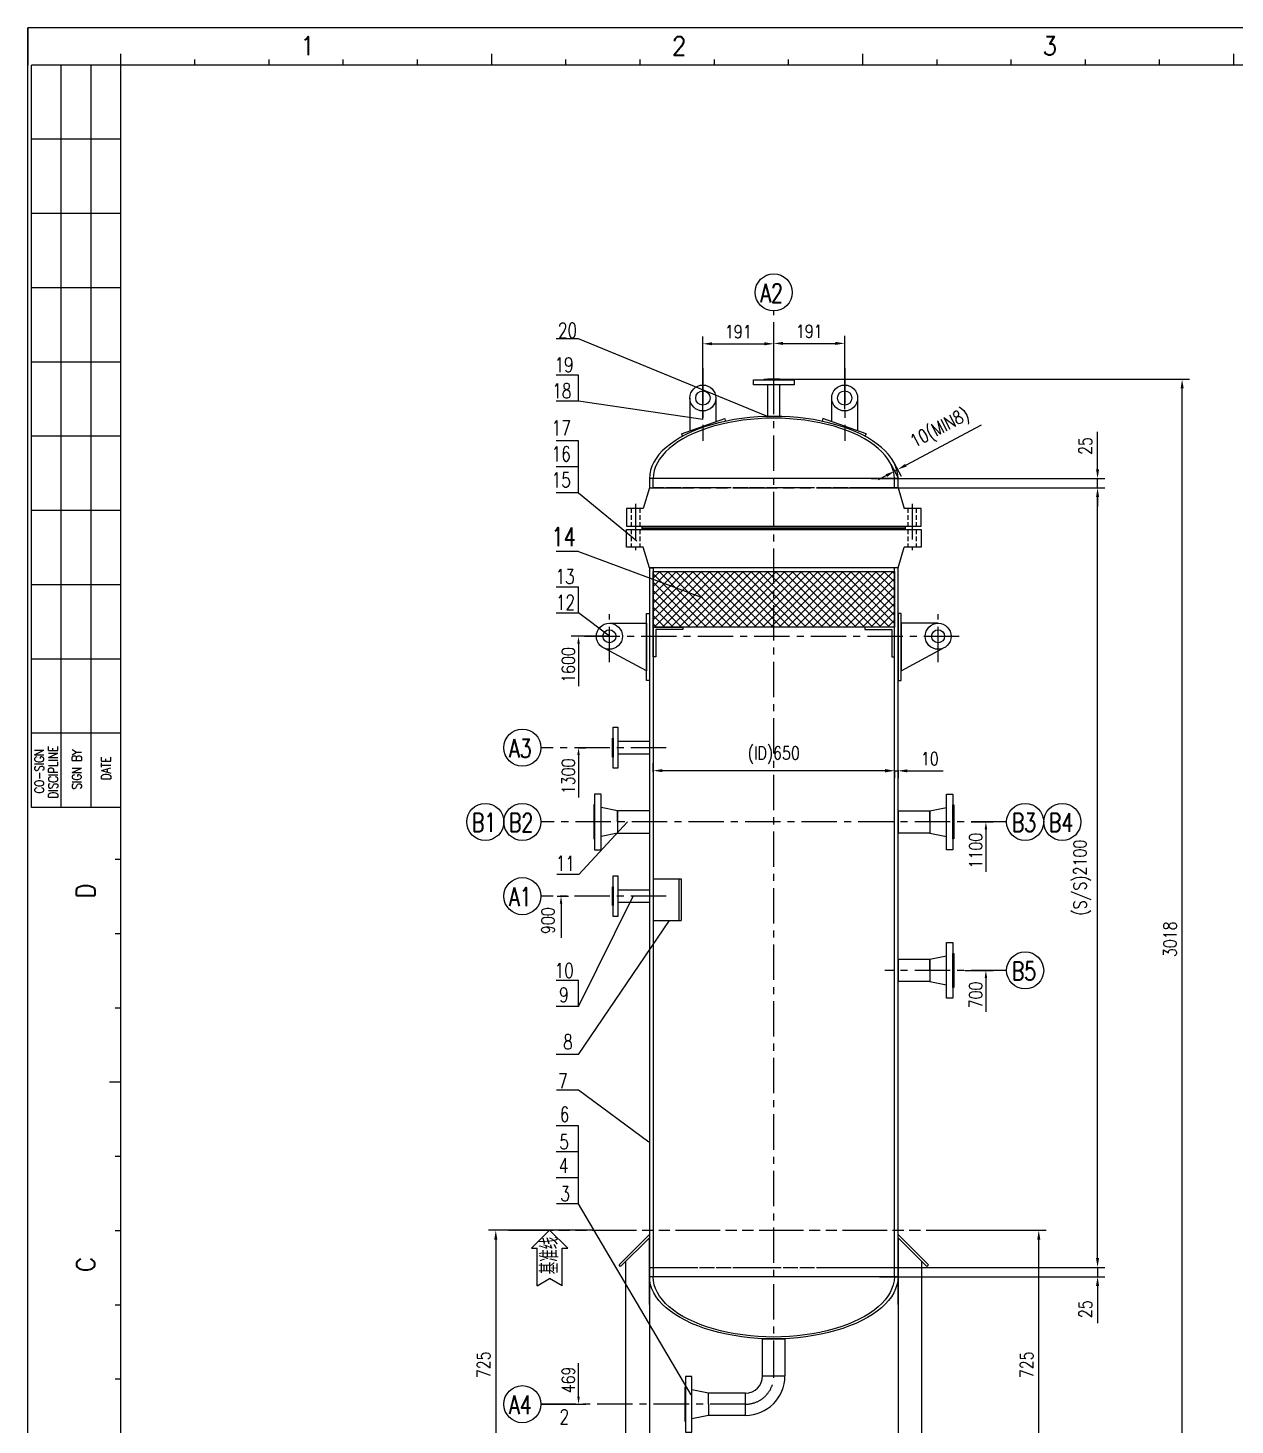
# Model space of a CAD drawing. Header units: millimetres. Extents: x 74243 to 82653, y -16849 to -10909.
# Drawn here: x 74243 to 77496, y -14672 to -10909 of the extents above; entities that cross this region are included whole.
import ezdxf
from ezdxf.enums import TextEntityAlignment as Align

# ---------------------------------------------------------------- set-up
doc = ezdxf.new("R2010")
doc.units = ezdxf.units.MM
for name, pattern in [('ACAD_ISO09W100', [45, 24, -3, 6, -3, 6, -3]), ('CENTER', [50.8, 31.75, -6.35, 6.35, -6.35]), ('HIDDEN', [0.375, 0.25, -0.125])]:
    doc.linetypes.add(name, pattern=pattern)
for name, color, linetype in [('2细线层', 4, 'Continuous'), ('6文字层', 3, 'Continuous'), ('7标注层', 4, 'Continuous'), ('图框层', 7, 'Continuous')]:
    doc.layers.add(name, color=color, linetype=linetype)
doc.styles.add('111', font='isocp.shx', dxfattribs={"width": 0.6647, "bigfont": 'hzfs.shx'})
doc.styles.add('PC_TEXTSTYLE', font='romans.shx', dxfattribs={"width": 0.75, "bigfont": 'hztxt.shx'})
doc.styles.add('ROMANC', font='romans.shx', dxfattribs={"width": 0.75, "bigfont": 'hztxt.shx'})
doc.styles.add('TH_GBDIM', font='romans.shx', dxfattribs={"width": 0.8, "bigfont": 'gbcbig.shx'})
doc.dimstyles.new('TH_GBDIM', dxfattribs={"dimscale": 10, "dimtxt": 3.5, "dimasz": 2.5, "dimexe": 2, "dimexo": 0, "dimgap": 1.5, "dimtad": 1, "dimdec": 0, "dimzin": 0, "dimdsep": 46, "dimtxsty": 'TH_GBDIM', "dimcen": 2.5, "dimclrd": 130, "dimclre": 130, "dimclrt": 3, "dimadec": 0, "dimazin": 0, "dimtfac": 0.714286, "dimtdec": 0, "dimtmove": 0, "dimatfit": 3, "dimfxl": 1, "dimtzin": 0, "dimlwd": -1, "dimlwe": -1, "dimarcsym": 0})
doc.dimstyles.new('TH_GBDIM1', dxfattribs={"dimscale": 10, "dimtxt": 3.5, "dimasz": 2, "dimexe": 2, "dimexo": 0, "dimgap": 1, "dimtad": 1, "dimjust": 2, "dimdec": 0, "dimzin": 0, "dimdsep": 46, "dimtxsty": 'TH_GBDIM', "dimcen": 2.5, "dimse1": 1, "dimsd1": 1, "dimclrd": 130, "dimclre": 130, "dimclrt": 3, "dimadec": 0, "dimazin": 0, "dimtfac": 0.714286, "dimtdec": 0, "dimtmove": 0, "dimatfit": 3, "dimfxl": 1, "dimtzin": 0, "dimlwd": -1, "dimlwe": -1, "dimarcsym": 0})

# ---------------------------------------------------------------- blocks, each defined once
blk = doc.blocks.new('PC_PAPER_BLOCK')
at = {"layer": '2细线层'}
for p, q in [((-25, -10), (-25, 584)), ((816, 584), (-25, 584)), ((-25, 584), (-25, 574)), ((0, 574), (0, 577)), ((100, 574), (100, 577)), ((200, 574), (200, 577)), ((300, 574), (300, 577)), ((-24, 374), (-24, 574)), ((0, 574), (-24, 574)), ((-16, 374), (-16, 574)), ((-8, 374), (-8, 574)), ((20, 574), (20, 575.5)), ((40, 574), (40, 575.5)), ((60, 574), (60, 575.5)), ((80, 574), (80, 575.5)), ((120, 574), (120, 575.5)), ((140, 574), (140, 575.5)), ((160, 574), (160, 575.5)), ((180, 574), (180, 575.5)), ((220, 574), (220, 575.5)), ((240, 574), (240, 575.5)), ((260, 574), (260, 575.5)), ((280, 574), (280, 575.5)), ((0, 554), (-24, 554)), ((0, 534), (-24, 534)), ((0, 514), (-24, 514)), ((0, 494), (-24, 494)), ((0, 474), (-24, 474)), ((0, 454), (-24, 454)), ((0, 434), (-24, 434)), ((0, 414), (-24, 414)), ((0, 394), (-24, 394)), ((0, 374), (-24, 374)), ((0, 360), (-1.5, 360)), ((0, 340), (-1.5, 340)), ((0, 320), (-1.5, 320)), ((0, 300), (-3, 300)), ((0, 280), (-1.5, 280)), ((0, 260), (-1.5, 260)), ((0, 240), (-1.5, 240)), ((0, 220), (-1.5, 220))]:
    blk.add_line(p, q, dxfattribs=at)
at = {"layer": '图框层'}
for p in [(0, 0), (806, 574)]:
    blk.add_line(p, (0, 574), dxfattribs=at)
at = {"layer": '2细线层', "style": 'ROMANC', "width": 0.9}
for s, p in [('1', (48.43, 576.67)), ('2', (148.59, 576.67)), ('3', (248.5, 576.67))]:
    blk.add_text(s, height=5, dxfattribs=at).set_placement(p)
at = {"layer": '2细线层', "style": 'ROMANC', "width": 0.8}
for s, p in [('CO-SIGN', (-20.69, 383.78)), ('DISCIPLINE', (-16.94, 383.56)), ('SIGN BY', (-10.58, 384.29)), ('DATE', (-2.7, 384.58))]:
    blk.add_text(s, height=2.5, rotation=90, dxfattribs=at).set_placement(p, align=Align.CENTER)
at = {"layer": '2细线层', "style": 'ROMANC', "width": 0.9}
for s, p in [('D', (-6.94, 349.56)), ('C', (-6.94, 248.87))]:
    blk.add_text(s, height=5, rotation=90, dxfattribs=at).set_placement(p)
blk = doc.blocks.new('A$C71E00512')
for p, q in [((-100, 16.5), (-100, -16.5)), ((0, 16.5), (-85.3, 16.5)), ((-85.3, -16.5), (0, -16.5))]:
    blk.add_line(p, q)
at = {"color": 0}
blk.add_line((0, 16.5), (0, -16.5), dxfattribs=at)
for points in [[(-98, -55), (-98, 55), (-85.3, 55), (-85.3, -55)], [(-100, -25.4), (-100, 25.4), (-98, 25.4), (-98, -25.4)]]:
    blk.add_lwpolyline(points, close=True)
blk = doc.blocks.new('A$C127725E5')
for p, q in [((86, 30), (130.5, 39)), ((0, 30), (86, 30)), ((86, 0), (86, 30)), ((86, 30), (86, -30)), ((86, 0), (86, -30)), ((86, -30), (0, -30)), ((86, -30), (130.5, -39))]:
    blk.add_line(p, q)
at = {"color": 0}
blk.add_line((0, 30), (0, -30), dxfattribs=at)
for points in [[(130.5, -75), (130.5, 75), (148, 75), (148, -75)], [(148, -46), (148, 46), (150, 46), (150, -46)]]:
    blk.add_lwpolyline(points, close=True)
blk = doc.blocks.new('*D40')
at = {"color": 130, "transparency": 16777216}
for p, q in [((76252.7, -11855.2), (77373.2, -11855.2)), ((77353.2, -14847.7), (77353.2, -11880.2)), ((76612.7, -14872.7), (77373.2, -14872.7))]:
    blk.add_line(p, q, dxfattribs=at)
for points in [[(77349, -11880.2), (77357.4, -11880.2), (77353.2, -11855.2)], [(77349, -14847.7), (77357.4, -14847.7), (77353.2, -14872.7)]]:
    blk.add_solid(points, dxfattribs=at)
at = {"layer": 'Defpoints', "color": 0, "transparency": 16777216}
for p in [(76252.7, -11855.2), (77353.2, -11855.2), (76612.7, -14872.7)]:
    blk.add_point(p, dxfattribs=at)
at = {"color": 3, "transparency": 16777216, "insert": (77320.7, -13363.9), "char_height": 35, "attachment_point": 5, "rotation": 90, "style": 'TH_GBDIM'}
blk.add_mtext('3018', dxfattribs=at)
blk = doc.blocks.new('*D41')
at = {"color": 130, "transparency": 16777216}
for p, q in [((75726.6, -14596.2), (75726.6, -14505.5)), ((75625.3, -14616.2), (75746.6, -14616.2))]:
    blk.add_line(p, q, dxfattribs=at)
blk.add_solid([(75723.2, -14596.2), (75729.9, -14596.2), (75726.6, -14616.2)], dxfattribs=at)
at = {"layer": 'Defpoints', "color": 0, "transparency": 16777216}
for p in [(75763.1, -14147.7), (75625.3, -14616.2), (75726.6, -14616.2)]:
    blk.add_point(p, dxfattribs=at)
at = {"color": 3, "transparency": 16777216, "insert": (75699.1, -14550.9), "char_height": 35, "attachment_point": 5, "rotation": 90, "style": 'TH_GBDIM'}
blk.add_mtext('469', dxfattribs=at)
blk = doc.blocks.new('*D42')
at = {"color": 130, "transparency": 16777216}
for p, q in [((75669.3, -13247.7), (75699.4, -13247.7)), ((75679.4, -13267.7), (75679.4, -13359.7))]:
    blk.add_line(p, q, dxfattribs=at)
blk.add_solid([(75676, -13267.7), (75682.7, -13267.7), (75679.4, -13247.7)], dxfattribs=at)
at = {"layer": 'Defpoints', "color": 0, "transparency": 16777216}
for p in [(75669.3, -13247.7), (75679.4, -13247.7), (75837.8, -14147.7)]:
    blk.add_point(p, dxfattribs=at)
at = {"color": 3, "transparency": 16777216, "insert": (75644.1, -13313.7), "char_height": 35, "attachment_point": 5, "rotation": 90, "style": 'TH_GBDIM'}
blk.add_mtext('900', dxfattribs=at)
blk = doc.blocks.new('*D43')
at = {"color": 130, "transparency": 16777216}
for p, q in [((75726.6, -12847.7), (75746.6, -12847.7)), ((75726.6, -12867.7), (75726.6, -12982.3))]:
    blk.add_line(p, q, dxfattribs=at)
blk.add_solid([(75723.2, -12867.7), (75729.9, -12867.7), (75726.6, -12847.7)], dxfattribs=at)
at = {"layer": 'Defpoints', "color": 0, "transparency": 16777216}
for p in [(75726.6, -12847.7), (75726.6, -12847.7), (75837.8, -14147.7)]:
    blk.add_point(p, dxfattribs=at)
at = {"color": 3, "transparency": 16777216, "insert": (75699.1, -12925), "char_height": 35, "attachment_point": 5, "rotation": 90, "style": 'TH_GBDIM'}
blk.add_mtext('1300', dxfattribs=at)
blk = doc.blocks.new('*D44')
at = {"color": 130, "transparency": 16777216}
for p, q in [((76768, -13447.7), (76844.4, -13447.7)), ((76824.4, -13467.7), (76824.4, -13559.7))]:
    blk.add_line(p, q, dxfattribs=at)
blk.add_solid([(76821.1, -13467.7), (76827.8, -13467.7), (76824.4, -13447.7)], dxfattribs=at)
at = {"layer": 'Defpoints', "color": 0, "transparency": 16777216}
for p in [(76768, -13447.7), (76824.4, -13447.7), (76712.3, -14147.7)]:
    blk.add_point(p, dxfattribs=at)
at = {"color": 3, "transparency": 16777216, "insert": (76796.9, -13513.7), "char_height": 35, "attachment_point": 5, "rotation": 90, "style": 'TH_GBDIM'}
blk.add_mtext('700', dxfattribs=at)
blk = doc.blocks.new('*D45')
at = {"color": 130, "transparency": 16777216}
for p, q in [((76784.4, -13047.7), (76844.4, -13047.7)), ((76824.4, -13067.7), (76824.4, -13182.3))]:
    blk.add_line(p, q, dxfattribs=at)
blk.add_solid([(76821.1, -13067.7), (76827.8, -13067.7), (76824.4, -13047.7)], dxfattribs=at)
at = {"layer": 'Defpoints', "color": 0, "transparency": 16777216}
for p in [(76784.4, -13047.7), (76824.4, -13047.7), (76712.3, -14147.7)]:
    blk.add_point(p, dxfattribs=at)
at = {"color": 3, "transparency": 16777216, "insert": (76796.9, -13125), "char_height": 35, "attachment_point": 5, "rotation": 90, "style": 'TH_GBDIM'}
blk.add_mtext('1100', dxfattribs=at)
blk = doc.blocks.new('*D46')
at = {"color": 130, "transparency": 16777216}
for p, q in [((75763.1, -14147.7), (75483.6, -14147.7)), ((75503.6, -14172.7), (75503.6, -14847.7)), ((75892.7, -14872.7), (75483.6, -14872.7))]:
    blk.add_line(p, q, dxfattribs=at)
for points in [[(75499.4, -14172.7), (75507.7, -14172.7), (75503.6, -14147.7)], [(75499.4, -14847.7), (75507.7, -14847.7), (75503.6, -14872.7)]]:
    blk.add_solid(points, dxfattribs=at)
at = {"layer": 'Defpoints', "color": 0, "transparency": 16777216}
for p in [(75763.1, -14147.7), (75503.6, -14872.7), (75892.7, -14872.7)]:
    blk.add_point(p, dxfattribs=at)
at = {"color": 3, "transparency": 16777216, "insert": (75471.1, -14510.2), "char_height": 35, "attachment_point": 5, "rotation": 90, "style": 'TH_GBDIM'}
blk.add_mtext('725', dxfattribs=at)
blk = doc.blocks.new('*D47')
at = {"color": 130, "transparency": 16777216}
for p, q in [((75927.7, -12913.7), (75927.7, -12889.6)), ((76577.7, -12913.7), (76577.7, -12889.6)), ((75952.7, -12909.6), (76552.7, -12909.6))]:
    blk.add_line(p, q, dxfattribs=at)
for points in [[(75952.7, -12905.4), (75952.7, -12913.7), (75927.7, -12909.6)], [(76552.7, -12905.4), (76552.7, -12913.7), (76577.7, -12909.6)]]:
    blk.add_solid(points, dxfattribs=at)
at = {"layer": 'Defpoints', "color": 0, "transparency": 16777216}
for p in [(75927.7, -12913.7), (76577.7, -12909.6), (76577.7, -12913.7)]:
    blk.add_point(p, dxfattribs=at)
at = {"color": 3, "transparency": 16777216, "insert": (76252.7, -12867.9), "char_height": 35, "attachment_point": 5, "style": 'TH_GBDIM'}
blk.add_mtext('(ID)650', dxfattribs=at)
blk = doc.blocks.new('*D48')
at = {"color": 130, "transparency": 16777216}
for p, q in [((76552.7, -12910.1), (76527.7, -12910.1)), ((76577.7, -12909.6), (76577.7, -12930.1)), ((76577.7, -12910.1), (76587.7, -12910.1)), ((76587.7, -12909.6), (76587.7, -12930.1)), ((76612.7, -12910.1), (76709.1, -12910.1))]:
    blk.add_line(p, q, dxfattribs=at)
for points in [[(76552.7, -12906), (76552.7, -12914.3), (76577.7, -12910.1)], [(76612.7, -12906), (76612.7, -12914.3), (76587.7, -12910.1)]]:
    blk.add_solid(points, dxfattribs=at)
at = {"layer": 'Defpoints', "color": 0, "transparency": 16777216}
for p in [(76577.7, -12909.6), (76587.7, -12909.6), (76587.7, -12910.1)]:
    blk.add_point(p, dxfattribs=at)
at = {"color": 3, "transparency": 16777216, "insert": (76673.4, -12877.6), "char_height": 35, "attachment_point": 5, "style": 'TH_GBDIM'}
blk.add_mtext('10', dxfattribs=at)
blk = doc.blocks.new('*D49')
at = {"color": 130, "transparency": 16777216}
for p, q in [((76608.6, -12086.8), (76812.5, -11978.3)), ((76576.5, -12079.6), (76595.9, -12116.2)), ((76556.4, -12114.6), (76534.3, -12126.3)), ((76568.4, -12083.9), (76587.8, -12120.5)), ((76578.4, -12102.8), (76586.5, -12098.5))]:
    blk.add_line(p, q, dxfattribs=at)
for points in [[(76554.4, -12110.9), (76558.3, -12118.3), (76578.4, -12102.8)], [(76606.7, -12083.1), (76610.6, -12090.5), (76586.5, -12098.5)]]:
    blk.add_solid(points, dxfattribs=at)
at = {"layer": 'Defpoints', "color": 0, "transparency": 16777216}
for p in [(76576.5, -12079.6), (76568.4, -12083.9), (76586.5, -12098.5)]:
    blk.add_point(p, dxfattribs=at)
at = {"color": 3, "transparency": 16777216, "insert": (76702, -11989.9), "char_height": 35, "attachment_point": 5, "rotation": 28.0171, "style": 'TH_GBDIM'}
blk.add_mtext('10(MIN8)', dxfattribs=at)
blk = doc.blocks.new('*D50')
at = {"color": 130, "transparency": 16777216}
for p, q in [((76061.7, -11963.3), (76061.7, -11739.8)), ((76252.7, -11788.7), (76252.7, -11739.8)), ((76086.7, -11759.8), (76227.7, -11759.8))]:
    blk.add_line(p, q, dxfattribs=at)
for points in [[(76086.7, -11755.6), (76086.7, -11763.9), (76061.7, -11759.8)], [(76227.7, -11755.6), (76227.7, -11763.9), (76252.7, -11759.8)]]:
    blk.add_solid(points, dxfattribs=at)
at = {"layer": 'Defpoints', "color": 0, "transparency": 16777216}
for p in [(76252.7, -11759.8), (76252.7, -11788.7), (76061.7, -11963.3)]:
    blk.add_point(p, dxfattribs=at)
at = {"color": 3, "transparency": 16777216, "insert": (76157.2, -11727.3), "char_height": 35, "attachment_point": 5, "style": 'TH_GBDIM'}
blk.add_mtext('191', dxfattribs=at)
blk = doc.blocks.new('*D51')
at = {"color": 130, "transparency": 16777216}
for p, q in [((76252.7, -11935.8), (76252.7, -11738.7)), ((76443.8, -11935.8), (76443.8, -11738.7)), ((76277.7, -11758.7), (76418.8, -11758.7))]:
    blk.add_line(p, q, dxfattribs=at)
for points in [[(76277.7, -11754.6), (76277.7, -11762.9), (76252.7, -11758.7)], [(76418.8, -11754.6), (76418.8, -11762.9), (76443.8, -11758.7)]]:
    blk.add_solid(points, dxfattribs=at)
at = {"layer": 'Defpoints', "color": 0, "transparency": 16777216}
for p in [(76443.8, -11758.7), (76252.7, -11935.8), (76443.8, -11935.8)]:
    blk.add_point(p, dxfattribs=at)
at = {"color": 3, "transparency": 16777216, "insert": (76348.3, -11726.2), "char_height": 35, "attachment_point": 5, "style": 'TH_GBDIM'}
blk.add_mtext('191', dxfattribs=at)
blk = doc.blocks.new('*D52')
at = {"color": 130, "transparency": 16777216}
for p, q in [((75809.7, -12547.7), (75706.6, -12547.7)), ((75726.6, -12567.7), (75726.6, -12682.3))]:
    blk.add_line(p, q, dxfattribs=at)
blk.add_solid([(75723.2, -12567.7), (75729.9, -12567.7), (75726.6, -12547.7)], dxfattribs=at)
at = {"layer": 'Defpoints', "color": 0, "transparency": 16777216}
for p in [(75726.6, -12547.7), (75809.7, -12547.7), (76044.3, -14147.7)]:
    blk.add_point(p, dxfattribs=at)
at = {"color": 3, "transparency": 16777216, "insert": (75699.1, -12625), "char_height": 35, "attachment_point": 5, "rotation": 90, "style": 'TH_GBDIM'}
blk.add_mtext('1600', dxfattribs=at)
blk = doc.blocks.new('*D54')
at = {"color": 130, "transparency": 16777216}
for p, q in [((76712.3, -14147.7), (76986.9, -14147.7)), ((76966.9, -14847.7), (76966.9, -14172.7)), ((76624.8, -14872.7), (76986.9, -14872.7))]:
    blk.add_line(p, q, dxfattribs=at)
for points in [[(76962.7, -14172.7), (76971, -14172.7), (76966.9, -14147.7)], [(76962.7, -14847.7), (76971, -14847.7), (76966.9, -14872.7)]]:
    blk.add_solid(points, dxfattribs=at)
at = {"layer": 'Defpoints', "color": 0, "transparency": 16777216}
for p in [(76712.3, -14147.7), (76966.9, -14147.7), (76624.8, -14872.7)]:
    blk.add_point(p, dxfattribs=at)
at = {"color": 3, "transparency": 16777216, "insert": (76934.4, -14510.2), "char_height": 35, "attachment_point": 5, "rotation": 90, "style": 'TH_GBDIM'}
blk.add_mtext('725', dxfattribs=at)
blk = doc.blocks.new('*D55')
at = {"color": 130, "transparency": 16777216}
for p, q in [((77125.3, -14222.7), (77125.3, -14197.7)), ((76537.8, -14247.7), (77145.3, -14247.7)), ((77125.3, -14247.7), (77125.3, -14272.7)), ((76537.8, -14272.7), (77145.3, -14272.7)), ((77125.3, -14297.7), (77125.3, -14398))]:
    blk.add_line(p, q, dxfattribs=at)
for points in [[(77121.2, -14222.7), (77129.5, -14222.7), (77125.3, -14247.7)], [(77121.2, -14297.7), (77129.5, -14297.7), (77125.3, -14272.7)]]:
    blk.add_solid(points, dxfattribs=at)
at = {"layer": 'Defpoints', "color": 0, "transparency": 16777216}
for p in [(76537.8, -14247.7), (77125.3, -14247.7), (76537.8, -14272.7)]:
    blk.add_point(p, dxfattribs=at)
at = {"color": 3, "transparency": 16777216, "insert": (77092.8, -14360.3), "char_height": 35, "attachment_point": 5, "rotation": 90, "style": 'TH_GBDIM'}
blk.add_mtext('25', dxfattribs=at)
blk = doc.blocks.new('*D56')
at = {"color": 130, "transparency": 16777216}
for p, q in [((77125.3, -12097.7), (77125.3, -11997.3)), ((76515.4, -12122.7), (77145.3, -12122.7)), ((76515.4, -12147.7), (77145.3, -12147.7)), ((77125.3, -12147.7), (77125.3, -12122.7)), ((77125.3, -12172.7), (77125.3, -12197.7))]:
    blk.add_line(p, q, dxfattribs=at)
for points in [[(77121.2, -12097.7), (77129.5, -12097.7), (77125.3, -12122.7)], [(77121.2, -12172.7), (77129.5, -12172.7), (77125.3, -12147.7)]]:
    blk.add_solid(points, dxfattribs=at)
at = {"layer": 'Defpoints', "color": 0, "transparency": 16777216}
for p in [(76515.4, -12122.7), (76515.4, -12147.7), (77125.3, -12122.7)]:
    blk.add_point(p, dxfattribs=at)
at = {"color": 3, "transparency": 16777216, "insert": (77092.8, -12035), "char_height": 35, "attachment_point": 5, "rotation": 90, "style": 'TH_GBDIM'}
blk.add_mtext('25', dxfattribs=at)
blk = doc.blocks.new('*D57')
at = {"color": 130, "transparency": 16777216}
for p, q in [((76479, -12147.7), (77145.3, -12147.7)), ((77125.3, -14222.7), (77125.3, -12172.7)), ((76479, -14247.7), (77145.3, -14247.7))]:
    blk.add_line(p, q, dxfattribs=at)
for points in [[(77121.2, -12172.7), (77129.5, -12172.7), (77125.3, -12147.7)], [(77121.2, -14222.7), (77129.5, -14222.7), (77125.3, -14247.7)]]:
    blk.add_solid(points, dxfattribs=at)
at = {"layer": 'Defpoints', "color": 0, "transparency": 16777216}
for p in [(76479, -12147.7), (77125.3, -12147.7), (76479, -14247.7)]:
    blk.add_point(p, dxfattribs=at)
at = {"color": 3, "transparency": 16777216, "insert": (77083.7, -13197.7), "char_height": 35, "attachment_point": 5, "rotation": 90, "style": 'TH_GBDIM'}
blk.add_mtext('(S/S)2100', dxfattribs=at)

msp = doc.modelspace()

# ---------------------------------------------------------------- hatches: boundary and pattern name
h = msp.add_hatch()
h.set_pattern_fill('ANSI37', color=4, scale=5)
h.set_pattern_definition([(45, (9445.97, -23240.077), (-11.22532, 11.22532), []), (135, (9445.97, -23240.077), (-11.22532, -11.22532), [])])
h.paths.add_polyline_path([(76327.7, -12372.7), (75927.7, -12372.7), (75927.7, -12522.7), (76007.7, -12522.7), (76327.7, -12522.7)])
h.paths.add_polyline_path([(76577.7, -12372.7), (76327.7, -12372.7), (76327.7, -12522.7), (76577.7, -12522.7), (76577.7, -12522.7), (76577.7, -12522.7)])

# ---------------------------------------------------------------- linework, layer by layer
at = {"color": 1, "linetype": 'CENTER', "ltscale": 3}
for p, q in [((76252.7, -14540.2), (76252.7, -11671.4)), ((76061.7, -11825.5), (76061.7, -12021.1)), ((76443.8, -11825.5), (76443.8, -12021.1)), ((75880, -12191.3), (75880, -12315.7)), ((76625.4, -12191.3), (76625.4, -12315.7)), ((75809.7, -12617), (75809.7, -12488.2)), ((76695.7, -12617), (76695.7, -12488.2)), ((75743, -12547.7), (76766.4, -12547.7)), ((75963, -12847.7), (75625.3, -12847.7)), ((76880.2, -13047.7), (75625.3, -13047.7)), ((75963, -13247.7), (75625.3, -13247.7)), ((76880.2, -13447.7), (76552, -13447.7)), ((76176.7, -14616.2), (75625.3, -14616.2))]:
    msp.add_line(p, q, dxfattribs=at)
at = {"color": 4}
for p, q in [((75726.6, -11746.5), (75666.6, -11746.5)), ((76236.2, -11955.2), (75726.6, -11746.5)), ((75726.6, -11844.5), (75666.6, -11844.5)), ((75726.6, -11914.5), (75726.6, -11844.5)), ((75726.6, -11914.5), (75666.6, -11914.5)), ((76061.7, -11963.3), (75726.6, -11914.5)), ((75726.6, -12020.8), (75666.6, -12020.8)), ((75726.6, -12090.8), (75726.6, -12020.8)), ((75726.6, -12090.8), (75666.6, -12090.8)), ((75726.6, -12160.8), (75726.6, -12090.8)), ((75726.6, -12160.8), (75666.6, -12160.8)), ((75726.6, -12160.8), (75883.9, -12290.9)), ((75726.6, -12319), (76059.9, -12442.9)), ((76587.7, -12363.4), (75917.7, -12363.4)), ((75917.7, -12363.4), (75925.7, -12363.4)), ((75726.6, -12484.4), (75726.6, -12414.4)), ((75809.7, -12547.7), (75726.6, -12484.4)), ((75727.7, -13189.4), (75858.1, -13047.7)), ((75726.3, -13544.8), (75873.5, -13247.7)), ((75726.6, -13673.8), (75971.9, -13313.3))]:
    msp.add_line(p, q, dxfattribs=at)
for p, q in [((76026.6, -11905.8), (76026.6, -11994.1)), ((76096.7, -11905.8), (76096.7, -11969.2)), ((76408.7, -11905.8), (76408.7, -11969.2)), ((76478.8, -11905.8), (76478.8, -11994.1)), ((76120.5, -11960.7), (76122, -11968.5)), ((76384.9, -11960.7), (76383.5, -11968.5)), ((76004, -12002.2), (76007, -12008.8)), ((76501.4, -12002.2), (76498.5, -12008.8)), ((75917.7, -12147.7), (75901.2, -12203)), ((76587.7, -12147.7), (76604.3, -12203)), ((75901.2, -12203), (75855.7, -12203)), ((75855.7, -12203), (75855.7, -12251)), ((76649.7, -12203), (76604.3, -12203)), ((76649.7, -12251), (76649.7, -12203)), ((75855.7, -12251), (76649.7, -12251)), ((75855.7, -12260), (76649.7, -12260)), ((75855.7, -12308), (75855.7, -12260)), ((75898.2, -12251), (75898.2, -12253)), ((75898.2, -12253), (76607.2, -12253)), ((75898.2, -12258), (75898.2, -12253)), ((75898.2, -12253), (76607.2, -12253)), ((75898.2, -12260), (75898.2, -12258)), ((76607.2, -12258), (75898.2, -12258)), ((76607.2, -12251), (76607.2, -12260)), ((76649.7, -12260), (76649.7, -12308)), ((75901.2, -12308), (75855.7, -12308)), ((75917.7, -12363.4), (75901.2, -12308)), ((76587.7, -12363.4), (76604.3, -12308)), ((76649.7, -12308), (76604.3, -12308)), ((75809.7, -12512.7), (75909.7, -12512.7)), ((75909.7, -12512.7), (75909.7, -12640.4)), ((76007.7, -12529.7), (75934.7, -12529.7)), ((75934.7, -12529.7), (75934.7, -12602.7)), ((76007.7, -12522.7), (76007.7, -12529.7)), ((76497.7, -12522.7), (76497.7, -12529.7)), ((76497.7, -12529.7), (76570.7, -12529.7)), ((76570.7, -12529.7), (76570.7, -12602.7)), ((76695.7, -12512.7), (76595.7, -12512.7)), ((76595.7, -12512.7), (76595.7, -12640.4)), ((75909.7, -12640.4), (75797.6, -12580.5)), ((76595.7, -12640.4), (76707.9, -12580.5)), ((75927.7, -13201.2), (76003.2, -13201.2)), ((75997, -13201.2), (75997, -13313.3)), ((76003.2, -13201.2), (76003.2, -13313.3)), ((75927.7, -13313.3), (76003.2, -13313.3)), ((75917.7, -14159.2), (75835.9, -14241.1)), ((75917.7, -14167.7), (75840.1, -14245.3)), ((75917.7, -14167.7), (75917.7, -14852.7)), ((75917.7, -14347.7), (75917.7, -14167.7)), ((76587.7, -14159.2), (76669.6, -14241.1)), ((76587.7, -14167.7), (76587.7, -14852.7)), ((76587.7, -14167.7), (76665.3, -14245.3)), ((76587.7, -14347.7), (76587.7, -14167.7)), ((75840.1, -14245.3), (75835.9, -14241.1)), ((75854.1, -14852.7), (75854.1, -14231.3)), ((76651.4, -14852.7), (76651.4, -14231.3)), ((76665.3, -14245.3), (76669.6, -14241.1)), ((76222.7, -14540.2), (76222.7, -14440.2)), ((76282.7, -14440.2), (76282.7, -14540.2)), ((76222.7, -14540.2), (76282.7, -14540.2)), ((76076.7, -14586.2), (76032.2, -14577.2)), ((76076.7, -14616.2), (76076.7, -14586.2)), ((76176.7, -14586.2), (76076.7, -14586.2)), ((76176.7, -14646.2), (76176.7, -14586.2)), ((76076.7, -14616.2), (76076.7, -14646.2)), ((76076.7, -14646.2), (76032.2, -14655.2)), ((76176.7, -14646.2), (76076.7, -14646.2))]:
    msp.add_line(p, q)
at = {"color": 0}
for p, q in [((76004, -12002.2), (76120.5, -11960.7)), ((76501.4, -12002.2), (76384.9, -11960.7)), ((76587.7, -12122.7), (75917.7, -12122.7)), ((75917.7, -12122.7), (75917.7, -12147.7)), ((75927.7, -12147.7), (75927.7, -12122.7)), ((76577.7, -12147.7), (76577.7, -12122.7)), ((76587.7, -12147.7), (76587.7, -12122.7)), ((75917.7, -12363.4), (75917.7, -14272.7)), ((75927.7, -12363.4), (75927.7, -14272.7)), ((76577.7, -14272.7), (76577.7, -12363.4)), ((76587.7, -14272.7), (76587.7, -12363.4)), ((75917.7, -13047.7), (75917.7, -13072.7)), ((76587.7, -13047.7), (76587.7, -13072.7)), ((76587.7, -13447.7), (76587.7, -13472.7)), ((76587.7, -14272.7), (75917.7, -14272.7)), ((76222.7, -14440.2), (76282.7, -14440.2))]:
    msp.add_line(p, q, dxfattribs=at)
at = {"color": 4, "linetype": 'ACAD_ISO09W100', "ltscale": 5}
for p, q in [((75917.7, -12147.7), (76587.7, -12147.7)), ((75538, -14147.7), (76849.8, -14147.7)), ((75917.7, -14247.7), (76587.7, -14247.7)), ((75927.7, -14247.7), (76577.7, -14247.7))]:
    msp.add_line(p, q, dxfattribs=at)
at = {"color": 4, "linetype": 'HIDDEN', "ltscale": 50}
for p, q in [((75868.5, -12203), (75868.5, -12251)), ((75891.5, -12203), (75891.5, -12251)), ((76613.9, -12203), (76613.9, -12251)), ((76636.9, -12203), (76636.9, -12251)), ((75868.5, -12260), (75868.5, -12308)), ((75891.5, -12260), (75891.5, -12308)), ((76613.9, -12260), (76613.9, -12308)), ((76636.9, -12260), (76636.9, -12308))]:
    msp.add_line(p, q, dxfattribs=at)
at = {"color": 4, "linetype": 'ACAD_ISO09W100', "ltscale": 5}
for points in [[(76587.7, -12147.7), (75917.7, -12147.7)], [(76577.7, -12147.7), (75927.7, -12147.7)]]:
    msp.add_lwpolyline(points, dxfattribs=at)
at = {"color": 4}
msp.add_lwpolyline([(75927.7, -12372.7), (76577.7, -12372.7), (76577.7, -12522.7), (75927.7, -12522.7)], close=True, dxfattribs=at)
for points in [[(75909.7, -12486.5), (75917.7, -12486.5), (75917.7, -12666.5), (75909.7, -12666.5)], [(76595.7, -12486.5), (76587.7, -12486.5), (76587.7, -12666.5), (76595.7, -12666.5)], [(76032.2, -14691.2), (76032.2, -14541.2), (76014.7, -14541.2), (76014.7, -14691.2)], [(76014.7, -14662.2), (76014.7, -14570.2), (76012.7, -14570.2), (76012.7, -14662.2)]]:
    msp.add_lwpolyline(points, close=True)
for points in [[(75934.7, -12602.7), (75927.7, -12602.7), (75927.7, -12522.7), (76007.7, -12522.7), (76007.7, -12529.7)], [(76570.7, -12602.7), (76577.7, -12602.7), (76577.7, -12522.7), (76497.7, -12522.7), (76497.7, -12529.7)]]:
    msp.add_lwpolyline(points)
for centre, radius in [((76061.7, -11905.8), 35), ((76061.7, -11905.8), 19.4), ((76443.8, -11905.8), 35), ((76443.8, -11905.8), 19.4), ((75809.7, -12547.7), 35), ((75809.7, -12547.7), 17.5), ((76695.7, -12547.7), 35), ((76695.7, -12547.7), 17.5)]:
    msp.add_circle(centre, radius)
for radius in [46, 106]:
    msp.add_arc((76176.7, -14540.2), radius, 270, 0)
at = {"color": 1, "linetype": 'CENTER', "ltscale": 3}
msp.add_arc((76176.7, -14540.2), 76, 270, 0, dxfattribs=at)
at = {"color": 0}
for major_axis, start_param, end_param in [((335, 0), 6.283185, 9.424778), ((325, 0), 0, 3.141593)]:
    msp.add_ellipse((76252.7, -12122.7), major_axis=major_axis, ratio=0.5, start_param=start_param, end_param=end_param, dxfattribs=at)
at = {"color": 0, "extrusion": (0, 0, -1)}
for major_axis, start_param, end_param in [((335, 0), 6.283185, 9.424778), ((325, 0), 0, 3.141593)]:
    msp.add_ellipse((76252.7, -14272.7), major_axis=major_axis, ratio=0.5, start_param=start_param, end_param=end_param, dxfattribs=at)
at = {"layer": '7标注层'}
for p, q in [((75726.6, -12319), (75666.6, -12319)), ((75666.6, -12414.4), (75726.6, -12414.4)), ((75666.6, -12484.4), (75726.6, -12484.4)), ((75727.7, -13189.4), (75667.7, -13189.4)), ((75726.3, -13474.8), (75666.3, -13474.8)), ((75726.3, -13544.8), (75726.3, -13474.8)), ((75726.3, -13544.8), (75666.3, -13544.8)), ((75726.6, -13673.8), (75666.6, -13673.8)), ((75726.6, -13866.2), (75666.6, -13866.2)), ((75726.6, -13936.2), (75726.6, -13866.2)), ((75726.6, -13936.2), (75666.6, -13936.2)), ((75726.6, -14006.2), (75726.6, -13936.2)), ((75726.6, -14006.2), (75666.6, -14006.2)), ((75726.6, -14076.2), (75726.6, -14006.2)), ((75726.6, -14076.2), (75666.9, -14076.2)), ((76029.9, -14591.1), (75726.6, -14076.2))]:
    msp.add_line(p, q, dxfattribs=at)
at = {"layer": '7标注层', "linetype": 'Continuous'}
for p, q in [((75600.1, -14196.2), (75648.7, -14147.7)), ((75648.7, -14147.7), (75697.3, -14196.2)), ((75600.1, -14196.2), (75615.1, -14196.2)), ((75615.1, -14297), (75615.1, -14196.2)), ((75682.4, -14297), (75682.4, -14196.2)), ((75682.4, -14196.2), (75697.3, -14196.2)), ((75615.1, -14297), (75648.7, -14277.6)), ((75682.4, -14297), (75648.7, -14277.6))]:
    msp.add_line(p, q, dxfattribs=at)
at = {"layer": '7标注层'}
msp.add_lwpolyline([(75916.1, -13910.6), (75726.6, -13769.9), (75666.9, -13769.9)], dxfattribs=at)
for centre in [(76252.7, -11621.4), (75575.3, -12847.7), (75475.3, -13047.7), (75575.3, -13047.7), (76930.2, -13047.7), (77030.2, -13047.7), (75575.3, -13247.7), (76930.2, -13447.7), (75575.3, -14616.2)]:
    msp.add_circle(centre, 50, dxfattribs=at)

# ---------------------------------------------------------------- block references
at = {"color": 0, "rotation": 270}
msp.add_blockref('A$C71E00512', (76252.7, -11955.2), dxfattribs=at)
at = {"color": 0}
for name, p in [('A$C71E00512', (75917.7, -12847.7)), ('A$C127725E5', (76587.7, -13047.7)), ('A$C71E00512', (75917.7, -13247.7)), ('A$C127725E5', (76587.7, -13447.7))]:
    msp.add_blockref(name, p, dxfattribs=at)
at = {"color": 0, "xscale": -1}
msp.add_blockref('A$C127725E5', (75917.7, -13047.7), dxfattribs=at)
at = {"layer": '图框层', "xscale": 10, "yscale": 10, "zscale": 10}
msp.add_blockref('PC_PAPER_BLOCK', (74492.7, -16749), dxfattribs=at)

# ---------------------------------------------------------------- texts
at = {"layer": '6文字层', "style": 'PC_TEXTSTYLE', "width": 0.75}
for s, height, p in [('A2', 50, (76216.4, -11648.1)), ('20', 40, (75671.1, -11743.5)), ('19', 40, (75661.9, -11836.6)), ('18', 40, (75656, -11906.3)), ('17', 40, (75654.3, -12006.5)), ('16', 40, (75654.3, -12076.5)), ('15', 40, (75654.3, -12146.5)), ('14', 50, (75654.3, -12304.7)), ('13', 40, (75664.6, -12406.5)), ('12', 40, (75665.7, -12476.2)), ('A3', 50, (75539, -12874.4)), ('B1', 50, (75439, -13074.4)), ('B2', 50, (75539, -13074.4)), ('B3', 50, (76893.9, -13074.4)), ('B4', 50, (76993.9, -13074.4)), ('11', 40, (75665.4, -13179.4)), ('A1', 50, (75539, -13274.4)), ('10', 40, (75662.3, -13467.8)), ('B5', 50, (76893.9, -13474.4)), ('9', 40, (75674.2, -13533.4)), ('8', 40, (75685.2, -13660.1)), ('7', 40, (75671.6, -13765.6)), ('6', 40, (75676, -13855.5)), ('5', 40, (75674.9, -13929.6)), ('4', 40, (75673.6, -13993.3)), ('3', 40, (75677.6, -14069.1)), ('A4', 50, (75539, -14642.9)), ('2', 40, (75675.4, -14670.2))]:
    msp.add_text(s, height=height, dxfattribs=at).set_placement(p)
at = {"layer": '7标注层', "linetype": 'Continuous', "style": '111', "width": 0.7}
msp.add_text('基准线', height=48, rotation=90, dxfattribs=at).set_placement((75671.9, -14266.1))

# ---------------------------------------------------------------- dimensions: what is measured, and where the dimension line sits
at = {"color": 0}
for base, p1, p2, picture, middle in [((76443.8, -11758.7), (76252.7, -11935.8), (76443.8, -11935.8), '*D51', (76348.3, -11726.2)), ((76587.7, -12910.1), (76577.7, -12909.6), (76587.7, -12909.6), '*D48', (76673.4, -12877.6))]:
    dim = msp.add_linear_dim(base=base, p1=p1, p2=p2, dimstyle='TH_GBDIM', dxfattribs=at)
    dim.commit()
    dim.dimension.update_dxf_attribs({"geometry": picture, "text_midpoint": middle})
dim = msp.add_linear_dim(base=(76252.7, -11759.8), p1=(76061.7, -11963.3), p2=(76252.7, -11788.7), dimstyle='TH_GBDIM', dxfattribs=at)
dim.commit()
dim.dimension.update_dxf_attribs({"geometry": '*D50', "text_midpoint": (76157.2, -11759.8), "dimtype": 160})
for base, p1, p2, picture, middle in [((77353.1875347, -11855.1648408), (76612.7317145, -14872.6648408), (76252.7317145, -11855.1648408), '*D40', (77353.1875347, -13363.9148408)), ((77125.3, -12122.7), (76515.4, -12147.7), (76515.4, -12122.7), '*D56', (77125.3, -12035)), ((77125.3, -14247.7), (76537.8, -14272.7), (76537.8, -14247.7), '*D55', (77125.3, -14360.3))]:
    dim = msp.add_linear_dim(base=base, p1=p1, p2=p2, angle=90, dimstyle='TH_GBDIM', dxfattribs=at)
    dim.commit()
    dim.dimension.update_dxf_attribs({"geometry": picture, "text_midpoint": middle, "dimtype": 160})
dim = msp.add_aligned_dim(p1=(76568.4, -12083.9), p2=(76576.5, -12079.6), distance=-21.4, text='10(MIN8)', dimstyle='TH_GBDIM', dxfattribs=at)
dim.commit()
dim.dimension.update_dxf_attribs({"geometry": '*D49', "text_midpoint": (76702, -11989.9)})
dim = msp.add_linear_dim(base=(77125.3, -12147.7), p1=(76479, -14247.7), p2=(76479, -12147.7), angle=90, text='(S/S)<>', dimstyle='TH_GBDIM', dxfattribs=at)
dim.commit()
dim.dimension.update_dxf_attribs({"geometry": '*D57', "text_midpoint": (77083.7, -13197.7)})
for base, p1, p2, dimstyle, picture, middle in [((75726.6, -12547.7), (76044.3, -14147.7), (75809.7, -12547.7), 'TH_GBDIM1', '*D52', (75699.1, -12625)), ((75726.6, -12847.7), (75837.8, -14147.7), (75726.6, -12847.7), 'TH_GBDIM1', '*D43', (75699.1, -12925)), ((76824.4, -13047.7), (76712.3, -14147.7), (76784.4, -13047.7), 'TH_GBDIM1', '*D45', (76796.9, -13125)), ((75679.4, -13247.7), (75837.8, -14147.7), (75669.3, -13247.7), 'TH_GBDIM1', '*D42', (75644.1, -13313.7)), ((76824.4, -13447.7), (76712.3, -14147.7), (76768, -13447.7), 'TH_GBDIM1', '*D44', (76796.9, -13513.7)), ((75503.6, -14872.7), (75763.1, -14147.7), (75892.7, -14872.7), 'TH_GBDIM', '*D46', (75471.1, -14510.2)), ((75726.5636, -14616.1954), (75763.1351, -14147.6648), (75625.2594, -14616.1954), 'TH_GBDIM1', '*D41', (75699.0636, -14550.8621)), ((76966.9, -14147.7), (76624.8, -14872.7), (76712.3, -14147.7), 'TH_GBDIM', '*D54', (76934.4, -14510.2))]:
    dim = msp.add_linear_dim(base=base, p1=p1, p2=p2, angle=90, dimstyle=dimstyle, dxfattribs=at)
    dim.commit()
    dim.dimension.update_dxf_attribs({"geometry": picture, "text_midpoint": middle})
dim = msp.add_linear_dim(base=(76577.7, -12909.6), p1=(75927.7, -12913.7), p2=(76577.7, -12913.7), text='(ID)<>', dimstyle='TH_GBDIM', dxfattribs=at)
dim.commit()
dim.dimension.update_dxf_attribs({"geometry": '*D47', "text_midpoint": (76252.7, -12867.9)})

doc.saveas('drawing.dxf')
